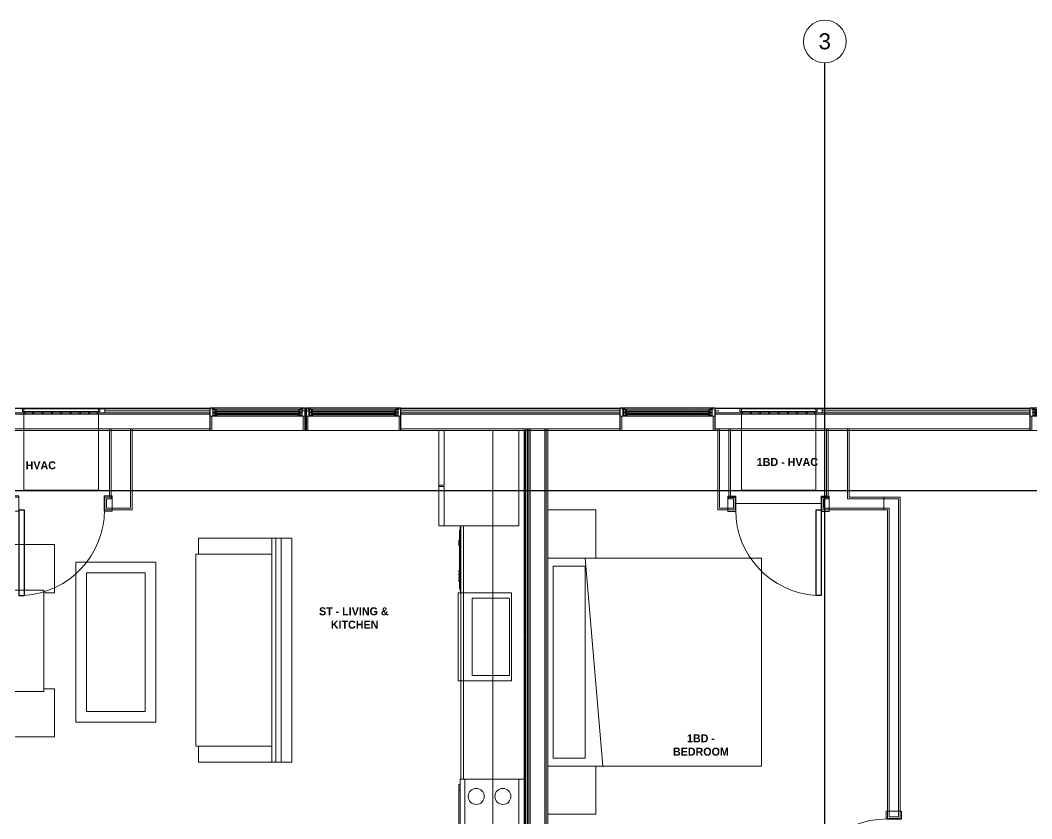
# Model space of a CAD drawing. Header units: inches. Extents: x -4093 to -1777, y 9773 to 12264.
# Drawn here: x -3128.8 to -2749.8, y 11964.2 to 12263.5 of the extents above; entities that cross this region are included whole.
import ezdxf

# ---------------------------------------------------------------- set-up
doc = ezdxf.new("R2010")
doc.units = ezdxf.units.IN
doc.header["$MEASUREMENT"] = 0
doc.linetypes.add('Dash', pattern=[0.25, 0.125, -0.125])
doc.linetypes.add('Grid Line 1_2_', pattern=[0.875, 0.5, -0.125, 0.125, -0.125])
for name, color, linetype, lineweight in [('0-1', 7, 'Continuous', 5), ('0-2', 7, 'Continuous', 9), ('0-4', 165, 'Continuous', 5), ('A-AREA-IDEN', 2, 'Continuous', 9), ('A-DETL-GENF', 92, 'Continuous', 18), ('A-DETL-GENF-HDLN', 1, 'Dash', 9), ('A-DOOR-1', 7, 'Continuous', 9), ('A-DOOR-2', 10, 'Continuous', 30), ('A-FLOR-1', 7, 'Continuous', 9), ('A-GENM', 5, 'Continuous', 9), ('A-GLAZ', 151, 'Continuous', 18), ('A-GLAZ-1', 151, 'Continuous', 9), ('A-GLAZ-2', 151, 'Continuous', 30), ('A-WALL', 113, 'Continuous', 18), ('A-WALL-1', 7, 'Continuous', 9), ('A-WALL-2', 250, 'Continuous', 18), ('A-WALL-3', 113, 'Continuous', 9), ('I-FURN', 30, 'Continuous', 9), ('I-FURN-1', 7, 'Continuous', 9), ('I-WALL-1', 7, 'Continuous', 9), ('P-SANR-FIXT-1', 7, 'Continuous', 9), ('Q-CASE-1', 7, 'Continuous', 9), ('Q-CASE-HDLN-1', 7, 'Dash', 9), ('Q-SPCQ-1', 7, 'Continuous', 9), ('S-GRID-1', 1, 'Grid Line 1_2_', 30), ('S-GRID-IDEN', 1, 'Continuous', 9), ('S-GRID-IDEN-1', 147, 'Continuous', 9)]:
    doc.layers.add(name, color=color, linetype=linetype, lineweight=lineweight)
doc.styles.add('Arial_1', font='arial.ttf', dxfattribs={"height": 6})
doc.styles.add('Century Gothic_B', font='GOTHICB.TTF', dxfattribs={"height": 3})

# ---------------------------------------------------------------- blocks, each defined once
blk = doc.blocks.new('SWING - SINGLE - FLUSH - SWING - FLUSH - 2-10 x 6-8 - PRIVACY-4346070-BACKGROUND - 2ND FLOOR')
at = {"layer": 'A-DOOR-1'}
for p, q in [((-20, 2.37), (-20, 2.87)), ((-20, 2.87), (-17, 2.87)), ((-20, 2.37), (-17, 2.37)), ((-20, -2.88), (-20, 2.37)), ((-17, 2.37), (-20, 2.37)), ((-17, 2.87), (-17, 2.37)), ((-17, 2.37), (-17, -2.88)), ((17, 2.37), (17, 2.87)), ((17, 2.87), (20, 2.87)), ((17, 2.37), (20, 2.37)), ((17, -2.88), (17, 2.37)), ((20, 2.37), (17, 2.37)), ((20, 2.87), (20, 2.37)), ((20, 2.37), (20, -2.88)), ((-17, -2.88), (-20, -2.88)), ((20, -2.88), (17, -2.88))]:
    blk.add_line(p, q, dxfattribs=at)
blk.add_arc((17, -2.38), 34.07, 180, 266.6343, dxfattribs=at)
at = {"layer": 'A-DOOR-2'}
for p, q in [((15, -2.38), (15, -36.38)), ((17, -2.38), (15, -2.38)), ((17, -2.38), (17, -36.38)), ((17, -36.38), (15, -36.38))]:
    blk.add_line(p, q, dxfattribs=at)
blk = doc.blocks.new('Bed-Standard - King 78_ x 80_-V2-BACKGROUND - 2ND FLOOR')
at = {"layer": 'I-FURN-1'}
for p, q in [((-28.31, 38.2), (-28.31, -41.8)), ((49.69, -41.8), (49.69, 38.2)), ((-25.31, 36.2), (-25.31, 24.2)), ((-25.31, 36.2), (46.69, 36.2)), ((46.69, 36.2), (46.69, 24.2)), ((49.69, 24.2), (-28.31, 17.63)), ((-25.31, 24.2), (46.69, 24.2)), ((-28.31, -41.8), (49.69, -41.8))]:
    blk.add_line(p, q, dxfattribs=at)
blk = doc.blocks.new('Table-Night Stand - 18_ x 18_ x 24_-V13-BACKGROUND - 2ND FLOOR')
at = {"layer": 'I-FURN-1'}
for p, q in [((18.15, 0), (18.15, 18)), ((0.15, 0), (18.15, 0))]:
    blk.add_line(p, q, dxfattribs=at)
blk = doc.blocks.new('Table-Night Stand - 18_ x 18_ x 24_-V14-BACKGROUND - 2ND FLOOR')
at = {"layer": 'I-FURN-1'}
for p, q in [((0.15, 18), (0.15, 0)), ((0.15, 0), (18.15, 0))]:
    blk.add_line(p, q, dxfattribs=at)
blk = doc.blocks.new('SWING - SINGLE - FLUSH - SWING - 32_ x 80_ - WITH ACOUSTICAL SEAL-4346081-BACKGROUND - 2ND FLOOR')
at = {"layer": 'A-DOOR-1'}
for p, q in [((-19, 2.37), (-19, 2.87)), ((-19, 2.87), (-16, 2.87)), ((-19, 2.37), (-16, 2.37)), ((-19, -2.88), (-19, 2.37)), ((-16, 2.37), (-19, 2.37)), ((-16, 2.87), (-16, 2.37)), ((-16, 2.37), (-16, -2.88)), ((16, 2.37), (16, 2.87)), ((16, 2.87), (19, 2.87)), ((16, 2.37), (19, 2.37)), ((16, -2.88), (16, 2.37)), ((19, 2.37), (16, 2.37)), ((19, 2.87), (19, 2.37)), ((19, 2.37), (19, -2.88)), ((-16, -2.88), (-19, -2.88)), ((19, -2.88), (16, -2.88))]:
    blk.add_line(p, q, dxfattribs=at)
blk.add_arc((16, -2.38), 32.07, 180, 266.4241, dxfattribs=at)
at = {"layer": 'A-DOOR-2'}
for p, q in [((14, -2.38), (14, -34.38)), ((16, -2.38), (14, -2.38)), ((16, -2.38), (16, -34.38)), ((16, -34.38), (14, -34.38))]:
    blk.add_line(p, q, dxfattribs=at)
blk = doc.blocks.new('Entertainment_Center_14771 - Entertainment_Center_14771-3403083-BACKGROUND - 2ND FLOOR')
at = {"layer": 'I-FURN-1'}
for p, q in [((-18, 10), (-36, 10)), ((-36, 10), (-36, -6)), ((-34.85, 10.03), (-35.34, 10.03)), ((-35.34, 10.03), (-35.34, 10)), ((-34.85, 10), (-34.85, 10.03)), ((-18.66, 10.03), (-19.66, 10.03)), ((-19.66, 10.03), (-19.66, 10)), ((-18.66, 10), (-18.66, 10.03)), ((-18, 6), (-18, 10)), ((36, 10), (18, 10)), ((18, 10), (18, 6)), ((18.66, 10.03), (18.66, 10)), ((19.66, 10.03), (18.66, 10.03)), ((19.66, 10), (19.66, 10.03)), ((35.34, 10.03), (34.85, 10.03)), ((34.85, 10.03), (34.85, 10)), ((35.34, 10), (35.34, 10.03)), ((36, -6), (36, 10)), ((19, 6), (-19, 6)), ((-19, 6), (-19, -6)), ((19, -6), (19, 6)), ((-36, -6), (-19, -6)), ((-36, -6.13), (-36, -6)), ((-36, -6), (-19, -6)), ((-19, -6.13), (-36, -6.13)), ((-19, -6), (19, -6)), ((-19, -6.13), (-19, -6)), ((-19, -6), (19, -6)), ((19, -6.13), (-19, -6.13)), ((19, -6), (36, -6)), ((19, -6), (19, -6.13)), ((19, -6), (36, -6)), ((36, -6.13), (19, -6.13)), ((36, -6.13), (36, -6))]:
    blk.add_line(p, q, dxfattribs=at)
blk = doc.blocks.new('Couch-Both_Arms-Generic - 1-1372852-BACKGROUND - 2ND FLOOR')
at = {"layer": 'I-FURN'}
for p, q in [((-42, 17.5), (-36, 17.5)), ((-42, -10), (-42, 17.5)), ((-36, 18.5), (36, 18.5)), ((-36, 17.5), (-36, 18.5)), ((-36, 17.5), (-36, -10)), ((36, 18.5), (36, 17.5)), ((36, 17.5), (42, 17.5)), ((36, -10), (36, 17.5)), ((42, 17.5), (42, -10)), ((-42, -10), (42, -10)), ((-42, -13.5), (-42, -10)), ((42, -10), (42, -13.5)), ((-42, -11.5), (42, -11.5)), ((-42, -13.5), (42, -13.5)), ((42, -13.5), (-42, -13.5))]:
    blk.add_line(p, q, dxfattribs=at)
at = {"layer": 'I-FURN-1'}
for p, q in [((-42, -17.5), (-42, -13.5)), ((42, -13.5), (42, -17.5)), ((42, -17.5), (-42, -17.5))]:
    blk.add_line(p, q, dxfattribs=at)
blk = doc.blocks.new('Table-Coffee - one-1372853-BACKGROUND - 2ND FLOOR')
at = {"layer": 'I-FURN-1'}
for p, q in [((-29.28, 11.25), (30.72, 11.25)), ((-29.28, -18.75), (-29.28, 11.25)), ((30.72, 11.25), (30.72, -18.75)), ((26.72, 7.25), (-25.28, 7.25)), ((-25.28, 7.25), (-25.28, -14.75)), ((26.72, -14.75), (26.72, 7.25)), ((-25.28, -14.75), (26.72, -14.75)), ((30.72, -18.75), (-29.28, -18.75))]:
    blk.add_line(p, q, dxfattribs=at)
blk = doc.blocks.new('SWING - SINGLE - FLUSH - SWING - 32_ x 80_ - WITH ACOUSTICAL SEAL-4346071-BACKGROUND - 2ND FLOOR')
at = {"layer": 'A-DOOR-1'}
for p, q in [((-16, 2.87), (-19, 2.87)), ((-19, 2.87), (-19, -2.38)), ((-16, -2.38), (-16, 2.87)), ((19, 2.87), (16, 2.87)), ((16, 2.87), (16, -2.38)), ((19, -2.38), (19, 2.87)), ((-19, -2.38), (-16, -2.38)), ((-16, -2.38), (-19, -2.38)), ((-19, -2.38), (-19, -2.88)), ((-19, -2.88), (-16, -2.88)), ((-16, -2.88), (-16, -2.38)), ((16, -2.38), (19, -2.38)), ((19, -2.38), (16, -2.38)), ((16, -2.38), (16, -2.88)), ((16, -2.88), (19, -2.88)), ((19, -2.88), (19, -2.38))]:
    blk.add_line(p, q, dxfattribs=at)
blk.add_arc((16, 2.37), 32.07, 93.5759, 180, dxfattribs=at)
at = {"layer": 'A-DOOR-2'}
for p, q in [((14, 2.37), (14, 34.38)), ((16, 34.38), (14, 34.38)), ((16, 2.37), (16, 34.38)), ((16, 2.37), (14, 2.37))]:
    blk.add_line(p, q, dxfattribs=at)
blk = doc.blocks.new('OD_CW_Base Cabinet - OD_CW_Base Cabinet-3857763-BACKGROUND - 2ND FLOOR')
at = {"layer": 'Q-CASE-1'}
for p, q in [((36.49, 0), (131.34, 0)), ((161.34, 0), (191.34, 0))]:
    blk.add_line(p, q, dxfattribs=at)
blk = doc.blocks.new('OD_CW_Upper Cabinet - OD_CW_Upper Cabinet-4366994-BACKGROUND - 2ND FLOOR')
at = {"layer": 'Q-CASE-HDLN-1'}
for p, q in [((191.34, 24), (0.74, 24)), ((0.74, 24), (0.74, 12)), ((191.34, 12), (191.34, 24)), ((0.74, 12), (191.34, 12))]:
    blk.add_line(p, q, dxfattribs=at)
blk = doc.blocks.new('Refrigerator_-_Side-by-Side_6047 - 36_ X 30_-1372843-BACKGROUND - 2ND FLOOR')
at = {"layer": 'Q-SPCQ-1'}
for p, q in [((-17.88, 15.58), (17.87, 15.58)), ((-17.88, -14.42), (-17.88, 15.58)), ((-17.88, 15.58), (-3.13, 15.58)), ((-17.88, 15.58), (-17.88, 13.58)), ((-3.13, 13.58), (-3.13, 15.58)), ((-2.63, 15.58), (17.87, 15.58)), ((-2.63, 15.58), (-2.63, 13.58)), ((17.87, 15.58), (17.87, -14.42)), ((17.87, 13.58), (17.87, 15.58)), ((-3.13, 13.58), (-17.88, 13.58)), ((17.87, 13.58), (-2.63, 13.58)), ((17.87, -14.42), (-17.88, -14.42))]:
    blk.add_line(p, q, dxfattribs=at)
blk = doc.blocks.new('Stainless Steel Farmhous Kitchen Sink - Stainless Steel Farmhous Kitchen Sink-2443921-BACKGROUND - 2ND FLOOR')
at = {"layer": 'P-SANR-FIXT-1'}
for p, q in [((0, -2.25), (-33, -2.25)), ((-33, -2.25), (-33, -22.2)), ((-31, -16.96), (-31, -3)), ((-31, -3), (-2, -3)), ((-2, -3), (-2, -16.96)), ((0, -22.2), (0, -2.25)), ((-2, -16.96), (-31, -16.96)), ((-33, -22.2), (0, -22.2))]:
    blk.add_line(p, q, dxfattribs=at)
blk = doc.blocks.new('CTR - 1st Phase - Unit Layouts_rvt-1-BACKGROUND - 2ND FLOOR')
at = {"layer": 'A-FLOR-1'}
blk.add_line((-2828.67, 12082.33), (-2860.67, 12082.33), dxfattribs=at)
at = {"layer": 'A-WALL-1'}
for p, q in [((-2867.42, 12110.33), (-2867.42, 12079.96)), ((-2862.67, 12110.33), (-2867.42, 12110.33)), ((-2862.67, 12084.71), (-2862.67, 12110.33)), ((-3095.37, 12084.71), (-3097.06, 12084.71)), ((-3097.06, 12084.71), (-3097.06, 12079.96)), ((-2860.92, 12084.71), (-2862.67, 12084.71)), ((-2860.92, 12079.96), (-2860.92, 12084.71)), ((-2826.67, 12084.71), (-2828.42, 12084.71)), ((-2828.42, 12084.71), (-2828.42, 12079.96)), ((-2805.27, 12084.71), (-2818.17, 12084.71)), ((-2799.15, 12084.71), (-2805.27, 12084.71)), ((-2805.27, 12084.71), (-2805.27, 12079.96)), ((-2805.27, 12079.96), (-2805.27, 12084.71)), ((-2799.15, 12084.08), (-2799.15, 12084.71)), ((-2799.15, 12079.96), (-2799.15, 12084.08)), ((-3097.06, 12079.96), (-3095.37, 12079.96)), ((-2867.42, 12079.96), (-2866.8, 12079.96)), ((-2866.8, 12079.96), (-2862.67, 12079.96)), ((-2862.67, 12079.96), (-2860.92, 12079.96)), ((-2828.42, 12079.96), (-2805.27, 12079.96)), ((-2805.27, 12079.96), (-2803.9, 12079.96)), ((-2803.9, 12079.96), (-2803.9, 11964.36)), ((-2799.15, 11964.36), (-2799.15, 12079.96)), ((-2803.9, 11964.36), (-2799.15, 11964.36))]:
    blk.add_line(p, q, dxfattribs=at)
at = {"layer": 'A-WALL-2'}
for p, q in [((-3094.75, 12084.09), (-3094.75, 12110.34)), ((-3087.5, 12080.59), (-3087.5, 12110.34)), ((-2866.8, 12080.58), (-2866.8, 12110.33)), ((-2863.3, 12084.08), (-2863.3, 12110.33)), ((-2826.05, 12084.71), (-2826.05, 12110.33)), ((-2818.8, 12084.71), (-2818.8, 12110.33)), ((-3096.44, 12084.09), (-3096.44, 12082.34)), ((-3095.37, 12084.09), (-3096.44, 12084.09)), ((-3094.75, 12084.09), (-3095.37, 12084.09)), ((-2862.67, 12084.08), (-2863.3, 12084.08)), ((-2861.55, 12084.08), (-2862.67, 12084.08)), ((-2861.55, 12082.33), (-2861.55, 12084.08)), ((-2826.05, 12084.08), (-2827.8, 12084.08)), ((-2827.8, 12084.08), (-2827.8, 12082.33)), ((-2826.05, 12084.71), (-2826.05, 12084.08)), ((-2818.8, 12084.71), (-2818.8, 12084.08)), ((-2805.27, 12084.08), (-2818.8, 12084.08)), ((-2805.27, 12084.08), (-2799.77, 12084.08)), ((-2799.77, 12084.08), (-2799.77, 12080.58)), ((-3096.44, 12082.34), (-3096.44, 12080.59)), ((-3096.44, 12080.59), (-3095.37, 12080.59)), ((-3094.75, 12080.59), (-3095.37, 12080.59)), ((-3087.5, 12080.59), (-3094.75, 12080.59)), ((-2863.3, 12080.58), (-2866.8, 12080.58)), ((-2862.67, 12080.58), (-2863.3, 12080.58)), ((-2862.67, 12080.58), (-2861.55, 12080.58)), ((-2861.55, 12080.58), (-2861.55, 12082.33)), ((-2827.8, 12082.33), (-2827.8, 12080.58)), ((-2827.8, 12080.58), (-2805.27, 12080.58)), ((-2805.27, 12080.58), (-2803.27, 12080.58)), ((-2803.27, 12080.58), (-2803.27, 12079.96)), ((-2803.27, 12079.96), (-2803.27, 11964.99)), ((-2799.77, 12080.58), (-2799.77, 12079.96)), ((-2799.77, 11964.99), (-2799.77, 12079.96)), ((-2803.27, 11964.99), (-2801.52, 11964.99)), ((-2801.52, 11964.99), (-2799.77, 11964.99))]:
    blk.add_line(p, q, dxfattribs=at)
at = {"layer": 'I-WALL-1'}
for p, q in [((-3095.37, 12110.34), (-3095.37, 12084.71)), ((-3086.87, 12110.34), (-3095.37, 12110.34)), ((-3086.87, 12079.96), (-3086.87, 12110.34)), ((-2826.67, 12110.33), (-2826.67, 12084.71)), ((-2818.17, 12110.33), (-2826.67, 12110.33)), ((-2818.17, 12084.71), (-2818.17, 12110.33)), ((-3095.37, 12079.96), (-3087.5, 12079.96)), ((-3087.5, 12079.96), (-3086.87, 12079.96))]:
    blk.add_line(p, q, dxfattribs=at)
at = {"layer": 'Q-CASE-1'}
for p, q in [((-2963.77, 11979.11), (-2963.77, 12073.96)), ((-2962.77, 11979.11), (-2962.77, 12073.96)), ((-2962.77, 12073.96), (-2962.77, 11979.11))]:
    blk.add_line(p, q, dxfattribs=at)
at = {"layer": 'Q-SPCQ-1'}
for p, q in [((-2964.24, 12050.56), (-2964.24, 12072.37)), ((-2963.99, 12072.37), (-2964.24, 12072.37)), ((-2963.99, 12073.27), (-2963.99, 12050.54)), ((-2963.77, 12073.46), (-2963.79, 12073.46)), ((-2964.24, 12068.64), (-2964.49, 12068.64)), ((-2964.49, 12067.66), (-2964.49, 12068.64)), ((-2964.49, 12066.67), (-2964.49, 12067.66)), ((-2964.49, 12066.67), (-2964.24, 12066.67)), ((-2964.49, 12056.72), (-2964.49, 12057.31)), ((-2964.24, 12057.31), (-2964.49, 12057.31)), ((-2964.49, 12056.72), (-2964.24, 12056.72)), ((-2964.49, 12055.54), (-2964.49, 12056.13)), ((-2964.24, 12056.13), (-2964.49, 12056.13)), ((-2964.49, 12055.54), (-2964.24, 12055.54)), ((-2964.49, 12054.36), (-2964.49, 12054.95)), ((-2964.24, 12054.95), (-2964.49, 12054.95)), ((-2964.49, 12054.36), (-2964.24, 12054.36)), ((-2964.49, 12053.18), (-2964.49, 12053.77)), ((-2964.24, 12053.77), (-2964.49, 12053.77)), ((-2964.49, 12053.18), (-2964.24, 12053.18)), ((-2963.99, 12050.56), (-2964.24, 12050.56)), ((-2963.99, 12050.54), (-2963.99, 12049.66)), ((-2963.79, 12049.46), (-2963.77, 12049.46)), ((-2964.46, 11974.99), (-2964.46, 11977.11)), ((-2963.96, 11977.11), (-2964.46, 11977.11)), ((-2963.96, 11949.11), (-2963.96, 11979.11)), ((-2962.21, 11979.11), (-2963.96, 11979.11)), ((-2962.21, 11979.11), (-2962.21, 11949.11)), ((-2962.21, 11949.11), (-2962.21, 11979.11)), ((-2962.21, 11979.11), (-2941.96, 11979.11)), ((-2941.96, 11979.11), (-2939.96, 11979.11)), ((-2941.96, 11979.11), (-2941.96, 11949.11)), ((-2964.46, 11952.72), (-2964.46, 11974.99)), ((-2963.96, 11974.99), (-2964.46, 11974.99))]:
    blk.add_line(p, q, dxfattribs=at)
for centre, radius, start, end in [((-2963.79, 12073.27), 0.197, 90, 180), ((-2963.79, 12073.27), 0.197, 105, 165), ((-2962.92, 12050.54), 1.07, 180, 216.3436), ((-2963.79, 12049.66), 0.197, 180, 270), ((-2957.96, 11972.61), 3, 90, 270), ((-2957.96, 11972.61), 3, 270, 90), ((-2947.96, 11972.61), 3, 90, 270), ((-2947.96, 11972.61), 3, 270, 90)]:
    blk.add_arc(centre, radius, start, end, dxfattribs=at)
at = {"layer": '0-2'}
for name, p, rotation in [('Refrigerator_-_Side-by-Side_6047 - 36_ X 30_-1372843-BACKGROUND - 2ND FLOOR', (-2956.38, 12091.84), 90.00000000000064), ('OD_CW_Upper Cabinet - OD_CW_Upper Cabinet-4366994-BACKGROUND - 2ND FLOOR', (-2963.77, 12110.45), 270.0000000000159), ('SWING - SINGLE - FLUSH - SWING - 32_ x 80_ - WITH ACOUSTICAL SEAL-4346071-BACKGROUND - 2ND FLOOR', (-3113.31, 12082.34), 180), ('Table-Night Stand - 18_ x 18_ x 24_-V13-BACKGROUND - 2ND FLOOR', (-2913.09, 12061.81), 89.99999999997145), ('OD_CW_Base Cabinet - OD_CW_Base Cabinet-3857763-BACKGROUND - 2ND FLOOR', (-2963.77, 12110.45), 269.9999999999955), ('Couch-Both_Arms-Generic - 1-1372852-BACKGROUND - 2ND FLOOR', (-3044.5, 12027.46), 90.00000000002032), ('Entertainment_Center_14771 - Entertainment_Center_14771-3403083-BACKGROUND - 2ND FLOOR', (-3126, 12030.97), 270.0000000000263), ('Table-Coffee - one-1372853-BACKGROUND - 2ND FLOOR', (-3089.25, 12031.18), 270.0000000000165), ('Bed-Standard - King 78_ x 80_-V2-BACKGROUND - 2ND FLOOR', (-2892.88, 12012.27), 89.99999999997145), ('Stainless Steel Farmhous Kitchen Sink - Stainless Steel Farmhous Kitchen Sink-2443921-BACKGROUND - 2ND FLOOR', (-2942.55, 12015.96), 270.0000000000002), ('Table-Night Stand - 18_ x 18_ x 24_-V14-BACKGROUND - 2ND FLOOR', (-2913.09, 11965.81), 89.99999999997145), ('SWING - SINGLE - FLUSH - SWING - FLUSH - 2-10 x 6-8 - PRIVACY-4346070-BACKGROUND - 2ND FLOOR', (-2801.52, 11947.11), 269.999999999952)]:
    blk.add_blockref(name, p, dxfattribs=dict(at, rotation=rotation))
blk.add_blockref('SWING - SINGLE - FLUSH - SWING - 32_ x 80_ - WITH ACOUSTICAL SEAL-4346081-BACKGROUND - 2ND FLOOR', (-2844.67, 12082.33), dxfattribs=at)
blk = doc.blocks.new('CTR - 1st Phase - Common Walls_rvt-1-BACKGROUND - 2ND FLOOR')
at = {"layer": 'A-WALL-2'}
for p, q in [((-2939.34, 11725.36), (-2939.34, 12110.34)), ((-2938.71, 11725.36), (-2938.71, 12110.34)), ((-2938.21, 11725.36), (-2938.21, 12110.34)), ((-2937.71, 11725.36), (-2937.71, 12110.34)), ((-2932.21, 11725.36), (-2932.21, 12110.34)), ((-2931.71, 11725.36), (-2931.71, 12110.34))]:
    blk.add_line(p, q, dxfattribs=at)
at = {"layer": 'I-WALL-1'}
for p, q in [((-2939.96, 12110.34), (-2939.96, 11764.11)), ((-2931.09, 12110.34), (-2939.96, 12110.34)), ((-2931.09, 11854.36), (-2931.09, 12110.34))]:
    blk.add_line(p, q, dxfattribs=at)
blk = doc.blocks.new('Grid - Grid Head - Circle-1738874-BACKGROUND - 2ND FLOOR')
at = {"layer": 'S-GRID-IDEN-1'}
for start, end in [(360, 180), (180, 360)]:
    blk.add_arc((0, 0), 0.25, start, end, dxfattribs=at)
blk = doc.blocks.new('CTR - 1st Phase - Structure_rvt-1-BACKGROUND - 2ND FLOOR')
at = {"layer": 'S-GRID-1'}
for p, q in [((-2827.32, 9772.61), (-2827.32, 12247.5)), ((-1777.25, 12087.19), (-4076.95, 12087.19))]:
    blk.add_line(p, q, dxfattribs=at)
at = {"layer": '0-4', "xscale": 31.99999999999999, "yscale": 31.99999999999999, "zscale": 31.99999999999999}
blk.add_blockref('Grid - Grid Head - Circle-1738874-BACKGROUND - 2ND FLOOR', (-2827.32, 12255.5), dxfattribs=at)
at = {"layer": 'S-GRID-IDEN', "insert": (-2829.7, 12258.6), "char_height": 6, "width": 5.656, "attachment_point": 1, "style": 'Arial_1'}
blk.add_mtext('3', dxfattribs=at)
blk = doc.blocks.new('Window-Double_Hung-Marvin-Essential - 2-WIDE _TEMP ALL LOW_ ESDH3066-3454268-BACKGROUND - 2ND FLOOR')
at = {"layer": 'A-DETL-GENF'}
for p, q in [((-17.75, 4.28), (-17.16, 4.28)), ((-17.75, 4.28), (-17.75, 1.19)), ((-17.08, 3.87), (-17.16, 4.28)), ((-17.08, 3.87), (-16.19, 3.87)), ((-16.85, 4.25), (-16.85, 3.87)), ((-16.3, 4.25), (-16.85, 4.25)), ((-16.38, 3.87), (-16.38, 3.77)), ((-16.3, 4.01), (-16.3, 4.25)), ((-16.18, 4.01), (-16.3, 4.01)), ((-16.19, 3.97), (-16.1, 3.97)), ((-16.19, 3.87), (-16.19, 3.97)), ((-16.18, 4.22), (-16.1, 4.22)), ((-16.18, 4.22), (-16.18, 4.01)), ((-16.1, 3.97), (-16.1, 4.22)), ((16.18, 4.22), (16.1, 4.22)), ((16.1, 3.97), (16.1, 4.22)), ((16.19, 3.97), (16.1, 3.97)), ((16.18, 4.22), (16.18, 4.01)), ((16.18, 4.01), (16.3, 4.01)), ((16.19, 3.87), (16.19, 3.97)), ((17.08, 3.87), (16.19, 3.87)), ((16.3, 4.01), (16.3, 4.25)), ((16.3, 4.25), (16.85, 4.25)), ((16.38, 3.87), (16.38, 3.77)), ((16.85, 4.25), (16.85, 3.87)), ((17.08, 3.87), (17.16, 4.28)), ((17.75, 4.28), (17.16, 4.28)), ((17.75, 4.28), (17.75, 1.19)), ((-19.25, 3.23), (-19.25, 3.19)), ((-17.75, 3.23), (-19.25, 3.23)), ((-19.25, 3.19), (-17.9, 3.19)), ((-17.9, 3.19), (-17.9, 3.08)), ((-17.9, 3.08), (-17.75, 3.08)), ((-16.72, 1.19), (-17.75, 1.19)), ((-16.38, 3.77), (-16.72, 3.77)), ((-16.72, 3.77), (-16.72, 1.19)), ((-15.34, 3.69), (-16.56, 3.69)), ((-16.56, 2.75), (-16.56, 3.69)), ((-16.56, 2.75), (-15.34, 2.75)), ((-15.34, 2.47), (-16.56, 2.47)), ((-16.56, 1.53), (-16.56, 2.47)), ((-16.56, 1.53), (-15.34, 1.53)), ((-15.94, 2.87), (-15.94, 3.59)), ((-15.94, 3.59), (-15.28, 3.59)), ((-15.28, 2.87), (-15.94, 2.87)), ((-15.94, 1.65), (-15.94, 2.37)), ((-15.94, 2.37), (-15.28, 2.37)), ((-15.28, 1.65), (-15.94, 1.65)), ((15.84, 3.57), (-15.84, 3.57)), ((-15.84, 2.88), (-15.84, 3.57)), ((15.84, 3.45), (-15.84, 3.45)), ((15.84, 3.01), (-15.84, 3.01)), ((15.84, 2.88), (-15.84, 2.88)), ((15.84, 2.35), (-15.84, 2.35)), ((-15.84, 1.66), (-15.84, 2.35)), ((15.84, 2.23), (-15.84, 2.23)), ((15.84, 1.79), (-15.84, 1.79)), ((15.84, 1.66), (-15.84, 1.66)), ((-15.54, 3.01), (-15.54, 3.45)), ((-15.54, 1.79), (-15.54, 2.23)), ((-15.34, 3.69), (-15.28, 3.63)), ((-15.34, 2.75), (-15.28, 2.81)), ((-15.34, 2.47), (-15.28, 2.41)), ((-15.34, 1.53), (-15.28, 1.59)), ((-15.28, 3.59), (-15.28, 3.63)), ((-15.28, 2.81), (-15.28, 2.87)), ((-15.28, 2.37), (-15.28, 2.41)), ((-15.28, 1.59), (-15.28, 1.65)), ((15.34, 3.69), (15.28, 3.63)), ((15.28, 3.59), (15.28, 3.63)), ((15.94, 3.59), (15.28, 3.59)), ((15.28, 2.81), (15.28, 2.87)), ((15.28, 2.87), (15.94, 2.87)), ((15.34, 2.75), (15.28, 2.81)), ((15.34, 2.47), (15.28, 2.41)), ((15.28, 2.37), (15.28, 2.41)), ((15.94, 2.37), (15.28, 2.37)), ((15.28, 1.59), (15.28, 1.65)), ((15.28, 1.65), (15.94, 1.65)), ((15.34, 1.53), (15.28, 1.59)), ((15.34, 3.69), (16.56, 3.69)), ((16.56, 2.75), (15.34, 2.75)), ((15.34, 2.47), (16.56, 2.47)), ((16.56, 1.53), (15.34, 1.53)), ((15.54, 3.01), (15.54, 3.45)), ((15.54, 1.79), (15.54, 2.23)), ((15.84, 2.88), (15.84, 3.57)), ((15.84, 1.66), (15.84, 2.35)), ((15.94, 2.87), (15.94, 3.59)), ((15.94, 1.65), (15.94, 2.37)), ((16.38, 3.77), (16.72, 3.77)), ((16.56, 2.75), (16.56, 3.69)), ((16.56, 1.53), (16.56, 2.47)), ((16.72, 3.77), (16.72, 1.19)), ((16.72, 1.19), (17.75, 1.19)), ((17.75, 3.23), (19.25, 3.23)), ((17.9, 3.08), (17.75, 3.08)), ((17.9, 3.19), (17.9, 3.08)), ((19.25, 3.19), (17.9, 3.19)), ((19.25, 3.23), (19.25, 3.19))]:
    blk.add_line(p, q, dxfattribs=at)
at = {"layer": 'A-DETL-GENF-HDLN'}
blk.add_line((16.1, 4.22), (-16.5, 4.22), dxfattribs=at)
at = {"layer": 'A-GLAZ'}
for p, q in [((-17.13, 1.16), (-17.13, -4.19)), ((17.12, -4.19), (17.12, 1.16)), ((-17.13, -4.19), (-17.75, -4.19)), ((17.12, -4.19), (17.75, -4.19))]:
    blk.add_line(p, q, dxfattribs=at)
at = {"layer": 'A-GLAZ-1'}
for p, q in [((17.75, 4.28), (-17.75, 4.28)), ((20.21, 4.25), (17.75, 4.25)), ((17.75, 4.19), (20.21, 4.19)), ((20.21, 4.19), (20.21, 4.25)), ((-17.75, 1.19), (17.75, 1.19)), ((-17.75, -4.19), (17.75, -4.19))]:
    blk.add_line(p, q, dxfattribs=at)
at = {"layer": 'A-GLAZ-2'}
for p, q in [((-17.75, 4.28), (-17.75, 1.19)), ((17.75, 1.19), (17.75, 4.28)), ((-17.75, 1.16), (-17.75, -4.19)), ((17.75, -4.19), (17.75, 1.16))]:
    blk.add_line(p, q, dxfattribs=at)
blk = doc.blocks.new('V-Series_EWC4_SPVU_RFA_2015 - 2ND AND 3RD FLOOR-2226480-BACKGROUND - 2ND FLOOR')
at = {"layer": 'A-GENM'}
for p, q in [((-3859.97, 11740.34), (-3859.97, 11739.78)), ((-3858.97, 11740.34), (-3859.97, 11740.34)), ((-3859.97, 11739.78), (-3859.97, 11711.9)), ((-3858.97, 11739.78), (-3859.97, 11739.78)), ((-3859.97, 11739.78), (-3858.97, 11739.78)), ((-3858.97, 11739.78), (-3858.97, 11740.34)), ((-3858.97, 11711.9), (-3858.97, 11739.78)), ((-3829.54, 11739.78), (-3858.97, 11739.78)), ((-3858.97, 11739.78), (-3858.97, 11739.34)), ((-3858.97, 11739.34), (-3857.97, 11739.34)), ((-3857.97, 11739.34), (-3857.97, 11736.54)), ((-3829.54, 11711.9), (-3829.54, 11739.78)), ((-3857.97, 11736.54), (-3858.97, 11736.54)), ((-3858.97, 11736.54), (-3858.97, 11736.04)), ((-3858.97, 11736.04), (-3857.97, 11736.04)), ((-3857.97, 11736.04), (-3857.97, 11733.06)), ((-3857.97, 11733.06), (-3858.97, 11733.06)), ((-3858.97, 11733.06), (-3858.97, 11732.56)), ((-3858.97, 11732.56), (-3857.97, 11732.56)), ((-3857.97, 11732.56), (-3857.97, 11729.57)), ((-3857.97, 11729.57), (-3858.97, 11729.57)), ((-3858.97, 11729.57), (-3858.97, 11729.07)), ((-3858.97, 11729.07), (-3857.97, 11729.07)), ((-3857.97, 11729.07), (-3857.97, 11726.09)), ((-3857.97, 11726.09), (-3858.97, 11726.09)), ((-3858.97, 11726.09), (-3858.97, 11725.59)), ((-3858.97, 11725.59), (-3857.97, 11725.59)), ((-3857.97, 11725.59), (-3857.97, 11722.61)), ((-3857.97, 11722.61), (-3858.97, 11722.61)), ((-3858.97, 11722.61), (-3858.97, 11722.11)), ((-3858.97, 11722.11), (-3857.97, 11722.11)), ((-3857.97, 11719.12), (-3858.97, 11719.12)), ((-3858.97, 11719.12), (-3858.97, 11718.62)), ((-3857.97, 11722.11), (-3857.97, 11719.12)), ((-3858.97, 11718.62), (-3857.97, 11718.62)), ((-3857.97, 11715.64), (-3858.97, 11715.64)), ((-3858.97, 11715.64), (-3858.97, 11715.14)), ((-3858.97, 11715.14), (-3857.97, 11715.14)), ((-3857.97, 11718.62), (-3857.97, 11715.64)), ((-3857.97, 11715.14), (-3857.97, 11712.34)), ((-3859.97, 11711.9), (-3858.97, 11711.9)), ((-3859.97, 11711.9), (-3859.97, 11711.34)), ((-3858.97, 11711.9), (-3859.97, 11711.9)), ((-3859.97, 11711.34), (-3858.97, 11711.34)), ((-3857.97, 11712.34), (-3858.97, 11712.34)), ((-3858.97, 11712.34), (-3858.97, 11711.9)), ((-3858.97, 11711.34), (-3858.97, 11711.9)), ((-3858.97, 11711.9), (-3829.54, 11711.9))]:
    blk.add_line(p, q, dxfattribs=at)
blk = doc.blocks.new('Perforated Panel at Magic-Pak - hvac panel - 2nd floor 2-2702972-BACKGROUND - 2ND FLOOR')
at = {"layer": 'A-GLAZ-1'}
for p, q in [((-19.01, -4.13), (19.01, -4.13)), ((19.01, -4.19), (-19.01, -4.19))]:
    blk.add_line(p, q, dxfattribs=at)
blk = doc.blocks.new('Window-Double_Hung-Marvin-Essential - 2-WIDE _TEMP ALL LOW_ ESDH3066-3454271-BACKGROUND - 2ND FLOOR')
at = {"layer": 'A-DETL-GENF'}
for p, q in [((-19.25, -3.23), (-19.25, -3.19)), ((-19.25, -3.19), (-17.9, -3.19)), ((-17.75, -3.23), (-19.25, -3.23)), ((-17.9, -3.19), (-17.9, -3.08)), ((-17.9, -3.08), (-17.75, -3.08)), ((-16.72, -1.19), (-17.75, -1.19)), ((-17.75, -4.28), (-17.75, -1.19)), ((-16.72, -3.77), (-16.72, -1.19)), ((-16.38, -3.77), (-16.72, -3.77)), ((-16.56, -1.53), (-15.34, -1.53)), ((-16.56, -1.53), (-16.56, -2.47)), ((-15.34, -2.47), (-16.56, -2.47)), ((-16.56, -2.75), (-15.34, -2.75)), ((-16.56, -2.75), (-16.56, -3.69)), ((-15.34, -3.69), (-16.56, -3.69)), ((-16.38, -3.87), (-16.38, -3.77)), ((-15.28, -1.65), (-15.94, -1.65)), ((-15.94, -1.65), (-15.94, -2.37)), ((-15.94, -2.37), (-15.28, -2.37)), ((-15.28, -2.87), (-15.94, -2.87)), ((-15.94, -2.87), (-15.94, -3.59)), ((-15.94, -3.59), (-15.28, -3.59)), ((15.84, -1.66), (-15.84, -1.66)), ((-15.84, -1.66), (-15.84, -2.35)), ((15.84, -1.79), (-15.84, -1.79)), ((15.84, -2.23), (-15.84, -2.23)), ((15.84, -2.35), (-15.84, -2.35)), ((15.84, -2.88), (-15.84, -2.88)), ((-15.84, -2.88), (-15.84, -3.57)), ((15.84, -3.01), (-15.84, -3.01)), ((15.84, -3.45), (-15.84, -3.45)), ((15.84, -3.57), (-15.84, -3.57)), ((-15.54, -1.79), (-15.54, -2.23)), ((-15.54, -3.01), (-15.54, -3.45)), ((-15.34, -1.53), (-15.28, -1.59)), ((-15.34, -2.47), (-15.28, -2.41)), ((-15.34, -2.75), (-15.28, -2.81)), ((-15.34, -3.69), (-15.28, -3.63)), ((-15.28, -1.59), (-15.28, -1.65)), ((-15.28, -2.37), (-15.28, -2.41)), ((-15.28, -2.81), (-15.28, -2.87)), ((-15.28, -3.59), (-15.28, -3.63)), ((15.34, -1.53), (15.28, -1.59)), ((15.28, -1.59), (15.28, -1.65)), ((15.28, -1.65), (15.94, -1.65)), ((15.28, -2.37), (15.28, -2.41)), ((15.94, -2.37), (15.28, -2.37)), ((15.34, -2.47), (15.28, -2.41)), ((15.34, -2.75), (15.28, -2.81)), ((15.28, -2.81), (15.28, -2.87)), ((15.28, -2.87), (15.94, -2.87)), ((15.28, -3.59), (15.28, -3.63)), ((15.94, -3.59), (15.28, -3.59)), ((15.34, -3.69), (15.28, -3.63)), ((16.56, -1.53), (15.34, -1.53)), ((15.34, -2.47), (16.56, -2.47)), ((16.56, -2.75), (15.34, -2.75)), ((15.34, -3.69), (16.56, -3.69)), ((15.54, -1.79), (15.54, -2.23)), ((15.54, -3.01), (15.54, -3.45)), ((15.84, -1.66), (15.84, -2.35)), ((15.84, -2.88), (15.84, -3.57)), ((15.94, -1.65), (15.94, -2.37)), ((15.94, -2.87), (15.94, -3.59)), ((16.38, -3.87), (16.38, -3.77)), ((16.38, -3.77), (16.72, -3.77)), ((16.56, -1.53), (16.56, -2.47)), ((16.56, -2.75), (16.56, -3.69)), ((16.72, -3.77), (16.72, -1.19)), ((16.72, -1.19), (17.75, -1.19)), ((17.75, -4.28), (17.75, -1.19)), ((17.9, -3.08), (17.75, -3.08)), ((17.75, -3.23), (19.25, -3.23)), ((17.9, -3.19), (17.9, -3.08)), ((19.25, -3.19), (17.9, -3.19)), ((19.25, -3.23), (19.25, -3.19)), ((-17.75, -4.28), (-17.16, -4.28)), ((-17.08, -3.87), (-17.16, -4.28)), ((-17.08, -3.87), (-16.19, -3.87)), ((-16.85, -4.25), (-16.85, -3.87)), ((-16.3, -4.25), (-16.85, -4.25)), ((-16.18, -4.01), (-16.3, -4.01)), ((-16.3, -4.01), (-16.3, -4.25)), ((-16.19, -3.87), (-16.19, -3.97)), ((-16.19, -3.97), (-16.1, -3.97)), ((-16.18, -4.22), (-16.18, -4.01)), ((-16.18, -4.22), (-16.1, -4.22)), ((-16.1, -3.97), (-16.1, -4.22)), ((16.19, -3.97), (16.1, -3.97)), ((16.1, -3.97), (16.1, -4.22)), ((16.18, -4.22), (16.1, -4.22)), ((16.18, -4.22), (16.18, -4.01)), ((16.18, -4.01), (16.3, -4.01)), ((17.08, -3.87), (16.19, -3.87)), ((16.19, -3.87), (16.19, -3.97)), ((16.3, -4.01), (16.3, -4.25)), ((16.3, -4.25), (16.85, -4.25)), ((16.85, -4.25), (16.85, -3.87)), ((17.08, -3.87), (17.16, -4.28)), ((17.75, -4.28), (17.16, -4.28))]:
    blk.add_line(p, q, dxfattribs=at)
at = {"layer": 'A-DETL-GENF-HDLN'}
blk.add_line((16.1, -4.22), (-16.5, -4.22), dxfattribs=at)
at = {"layer": 'A-GLAZ'}
for p, q in [((-17.13, 4.19), (-17.75, 4.19)), ((-17.13, -1.16), (-17.13, 4.19)), ((17.12, 4.19), (17.75, 4.19)), ((17.12, 4.19), (17.12, -1.16))]:
    blk.add_line(p, q, dxfattribs=at)
at = {"layer": 'A-GLAZ-1'}
for p, q in [((-17.75, 4.19), (17.75, 4.19)), ((-17.75, -1.19), (17.75, -1.19)), ((17.75, -4.28), (-17.75, -4.28)), ((17.75, -4.19), (20.21, -4.19)), ((20.21, -4.25), (17.75, -4.25)), ((20.21, -4.19), (20.21, -4.25))]:
    blk.add_line(p, q, dxfattribs=at)
at = {"layer": 'A-GLAZ-2'}
for p, q in [((-17.75, -1.16), (-17.75, 4.19)), ((17.75, 4.19), (17.75, -1.16)), ((-17.75, -4.28), (-17.75, -1.19)), ((17.75, -1.19), (17.75, -4.28))]:
    blk.add_line(p, q, dxfattribs=at)
blk = doc.blocks.new('Window-Double_Hung-Marvin-Essential - 1-WIDE _TEMP LOWER_ ESDH3066-3454269-BACKGROUND - 2ND FLOOR')
at = {"layer": 'A-DETL-GENF'}
for p, q in [((-19.25, -3.23), (-19.25, -3.19)), ((-19.25, -3.19), (-17.9, -3.19)), ((-17.75, -3.23), (-19.25, -3.23)), ((-17.9, -3.19), (-17.9, -3.08)), ((-17.9, -3.08), (-17.75, -3.08)), ((-16.72, -1.19), (-17.75, -1.19)), ((-17.75, -4.28), (-17.75, -1.19)), ((-16.72, -3.77), (-16.72, -1.19)), ((-16.38, -3.77), (-16.72, -3.77)), ((-16.56, -1.53), (-15.34, -1.53)), ((-16.56, -1.53), (-16.56, -2.47)), ((-15.34, -2.47), (-16.56, -2.47)), ((-16.56, -2.75), (-15.34, -2.75)), ((-16.56, -2.75), (-16.56, -3.69)), ((-15.34, -3.69), (-16.56, -3.69)), ((-16.38, -3.87), (-16.38, -3.77)), ((-15.28, -1.65), (-15.94, -1.65)), ((-15.94, -1.65), (-15.94, -2.37)), ((-15.94, -2.37), (-15.28, -2.37)), ((-15.28, -2.87), (-15.94, -2.87)), ((-15.94, -2.87), (-15.94, -3.59)), ((-15.94, -3.59), (-15.28, -3.59)), ((15.84, -1.66), (-15.84, -1.66)), ((-15.84, -1.66), (-15.84, -2.35)), ((15.84, -1.79), (-15.84, -1.79)), ((15.84, -2.23), (-15.84, -2.23)), ((15.84, -2.35), (-15.84, -2.35)), ((15.84, -2.88), (-15.84, -2.88)), ((-15.84, -2.88), (-15.84, -3.57)), ((15.84, -3.01), (-15.84, -3.01)), ((15.84, -3.45), (-15.84, -3.45)), ((15.84, -3.57), (-15.84, -3.57)), ((-15.54, -1.79), (-15.54, -2.23)), ((-15.54, -3.01), (-15.54, -3.45)), ((-15.34, -1.53), (-15.28, -1.59)), ((-15.34, -2.47), (-15.28, -2.41)), ((-15.34, -2.75), (-15.28, -2.81)), ((-15.34, -3.69), (-15.28, -3.63)), ((-15.28, -1.59), (-15.28, -1.65)), ((-15.28, -2.37), (-15.28, -2.41)), ((-15.28, -2.81), (-15.28, -2.87)), ((-15.28, -3.59), (-15.28, -3.63)), ((15.34, -1.53), (15.28, -1.59)), ((15.28, -1.59), (15.28, -1.65)), ((15.28, -1.65), (15.94, -1.65)), ((15.28, -2.37), (15.28, -2.41)), ((15.94, -2.37), (15.28, -2.37)), ((15.34, -2.47), (15.28, -2.41)), ((15.34, -2.75), (15.28, -2.81)), ((15.28, -2.81), (15.28, -2.87)), ((15.28, -2.87), (15.94, -2.87)), ((15.28, -3.59), (15.28, -3.63)), ((15.94, -3.59), (15.28, -3.59)), ((15.34, -3.69), (15.28, -3.63)), ((16.56, -1.53), (15.34, -1.53)), ((15.34, -2.47), (16.56, -2.47)), ((16.56, -2.75), (15.34, -2.75)), ((15.34, -3.69), (16.56, -3.69)), ((15.54, -1.79), (15.54, -2.23)), ((15.54, -3.01), (15.54, -3.45)), ((15.84, -1.66), (15.84, -2.35)), ((15.84, -2.88), (15.84, -3.57)), ((15.94, -1.65), (15.94, -2.37)), ((15.94, -2.87), (15.94, -3.59)), ((16.38, -3.87), (16.38, -3.77)), ((16.38, -3.77), (16.72, -3.77)), ((16.56, -1.53), (16.56, -2.47)), ((16.56, -2.75), (16.56, -3.69)), ((16.72, -3.77), (16.72, -1.19)), ((16.72, -1.19), (17.75, -1.19)), ((17.75, -4.28), (17.75, -1.19)), ((17.9, -3.08), (17.75, -3.08)), ((17.75, -3.23), (19.25, -3.23)), ((17.9, -3.19), (17.9, -3.08)), ((19.25, -3.19), (17.9, -3.19)), ((19.25, -3.23), (19.25, -3.19)), ((-17.75, -4.28), (-17.16, -4.28)), ((-17.08, -3.87), (-17.16, -4.28)), ((-17.08, -3.87), (-16.19, -3.87)), ((-16.85, -4.25), (-16.85, -3.87)), ((-16.3, -4.25), (-16.85, -4.25)), ((-16.18, -4.01), (-16.3, -4.01)), ((-16.3, -4.01), (-16.3, -4.25)), ((-16.19, -3.87), (-16.19, -3.97)), ((-16.19, -3.97), (-16.1, -3.97)), ((-16.18, -4.22), (-16.18, -4.01)), ((-16.18, -4.22), (-16.1, -4.22)), ((-16.1, -3.97), (-16.1, -4.22)), ((16.19, -3.97), (16.1, -3.97)), ((16.1, -3.97), (16.1, -4.22)), ((16.18, -4.22), (16.1, -4.22)), ((16.18, -4.22), (16.18, -4.01)), ((16.18, -4.01), (16.3, -4.01)), ((17.08, -3.87), (16.19, -3.87)), ((16.19, -3.87), (16.19, -3.97)), ((16.3, -4.01), (16.3, -4.25)), ((16.3, -4.25), (16.85, -4.25)), ((16.85, -4.25), (16.85, -3.87)), ((17.08, -3.87), (17.16, -4.28)), ((17.75, -4.28), (17.16, -4.28))]:
    blk.add_line(p, q, dxfattribs=at)
at = {"layer": 'A-DETL-GENF-HDLN'}
blk.add_line((16.1, -4.22), (-16.5, -4.22), dxfattribs=at)
at = {"layer": 'A-GLAZ'}
for p, q in [((-17.13, 4.19), (-17.75, 4.19)), ((-17.13, -1.16), (-17.13, 4.19)), ((17.12, 4.19), (17.75, 4.19)), ((17.12, 4.19), (17.12, -1.16))]:
    blk.add_line(p, q, dxfattribs=at)
at = {"layer": 'A-GLAZ-1'}
for p, q in [((-17.75, 4.19), (17.75, 4.19)), ((-17.75, -1.19), (17.75, -1.19)), ((17.75, -4.28), (-17.75, -4.28)), ((17.75, -4.19), (20.46, -4.19)), ((20.46, -4.25), (17.75, -4.25)), ((20.46, -4.19), (20.46, -4.25))]:
    blk.add_line(p, q, dxfattribs=at)
at = {"layer": 'A-GLAZ-2'}
for p, q in [((-17.75, -1.16), (-17.75, 4.19)), ((17.75, 4.19), (17.75, -1.16)), ((-17.75, -4.28), (-17.75, -1.19)), ((17.75, -1.19), (17.75, -4.28))]:
    blk.add_line(p, q, dxfattribs=at)

msp = doc.modelspace()

# ---------------------------------------------------------------- linework, layer by layer
at = {"layer": 'A-WALL'}
for p, q in [((-3057.67, 12117.84), (-3097.16, 12117.84)), ((-3057.67, 12117.09), (-3097.16, 12117.09)), ((-3021.67, 12117.84), (-3022.17, 12117.84)), ((-3021.67, 12117.09), (-3022.17, 12117.09)), ((-2904.01, 12117.84), (-2986.17, 12117.84)), ((-2904.01, 12117.09), (-2986.17, 12117.09)), ((-2750.41, 12117.84), (-2828.36, 12117.84)), ((-2750.41, 12117.09), (-2828.36, 12117.09)), ((-3057.67, 12115.84), (-3214.11, 12115.84)), ((-3057.67, 12116.34), (-3097.16, 12116.34)), ((-3021.67, 12116.34), (-3022.17, 12116.34)), ((-3021.67, 12115.84), (-3022.17, 12115.84)), ((-2904.01, 12116.34), (-2986.17, 12116.34)), ((-2904.01, 12115.84), (-2986.17, 12115.84)), ((-2750.41, 12115.84), (-2868.51, 12115.84)), ((-2750.41, 12116.34), (-2828.36, 12116.34)), ((-3057.67, 12110.34), (-3214.11, 12110.34)), ((-3021.67, 12110.34), (-3022.17, 12110.34)), ((-2904.01, 12110.34), (-2986.17, 12110.34)), ((-2750.41, 12110.34), (-2868.51, 12110.34))]:
    msp.add_line(p, q, dxfattribs=at)
at = {"layer": 'A-WALL-3'}
for p, q in [((-3060.13, 12118.09), (-3098.91, 12118.09)), ((-3098.91, 12118.09), (-3098.91, 12117.84)), ((-3098.91, 12117.84), (-3097.16, 12117.84)), ((-3097.16, 12117.84), (-3097.16, 12116.34)), ((-3021.67, 12118.09), (-3022.17, 12118.09)), ((-2906.72, 12118.09), (-2983.71, 12118.09)), ((-2868.14, 12118.09), (-2868.51, 12118.09)), ((-2868.51, 12117.84), (-2868.14, 12117.84)), ((-2868.14, 12117.84), (-2868.14, 12118.09)), ((-2752.87, 12118.09), (-2830.11, 12118.09)), ((-2830.11, 12118.09), (-2830.11, 12117.84)), ((-2830.11, 12117.84), (-2828.36, 12117.84)), ((-2828.36, 12117.84), (-2828.36, 12116.34)), ((-3097.16, 12116.34), (-3177.09, 12116.34)), ((-3057.67, 12115.06), (-3057.67, 12115.09)), ((-3022.17, 12115.09), (-3022.17, 12115.06)), ((-3021.67, 12115.06), (-3021.67, 12115.09)), ((-2986.17, 12115.09), (-2986.17, 12115.06)), ((-2904.01, 12115.06), (-2904.01, 12115.09)), ((-2828.36, 12116.34), (-2868.51, 12116.34)), ((-2868.51, 12115.09), (-2868.51, 12115.06)), ((-2750.41, 12115.06), (-2750.41, 12115.09)), ((-3214.11, 12109.71), (-3057.67, 12109.71)), ((-3022.17, 12109.71), (-3021.67, 12109.71)), ((-2986.17, 12109.71), (-2971.96, 12109.71)), ((-2941.96, 12109.71), (-2904.01, 12109.71)), ((-2868.51, 12109.71), (-2750.41, 12109.71))]:
    msp.add_line(p, q, dxfattribs=at)

# ---------------------------------------------------------------- block references
at = {"layer": '0-1'}
for name in ['CTR - 1st Phase - Structure_rvt-1-BACKGROUND - 2ND FLOOR', 'CTR - 1st Phase - Unit Layouts_rvt-1-BACKGROUND - 2ND FLOOR', 'CTR - 1st Phase - Common Walls_rvt-1-BACKGROUND - 2ND FLOOR']:
    msp.add_blockref(name, (0, 0), dxfattribs=at)
at = {"layer": 'A-GENM', "rotation": 269.9999999999999}
for p in [(-14839.31, 8257.87), (-14570.51, 8257.87)]:
    msp.add_blockref('V-Series_EWC4_SPVU_RFA_2015 - 2ND AND 3RD FLOOR-2226480-BACKGROUND - 2ND FLOOR', p, dxfattribs=at)
at = {"layer": 'A-GLAZ-1', "rotation": 180}
for name, p in [('Perforated Panel at Magic-Pak - hvac panel - 2nd floor 2-2702972-BACKGROUND - 2ND FLOOR', (-3117.92, 12113.9)), ('Window-Double_Hung-Marvin-Essential - 2-WIDE _TEMP ALL LOW_ ESDH3066-3454271-BACKGROUND - 2ND FLOOR', (-3039.92, 12113.9)), ('Window-Double_Hung-Marvin-Essential - 1-WIDE _TEMP LOWER_ ESDH3066-3454269-BACKGROUND - 2ND FLOOR', (-2886.26, 12113.9)), ('Perforated Panel at Magic-Pak - hvac panel - 2nd floor 2-2702972-BACKGROUND - 2ND FLOOR', (-2849.12, 12113.9)), ('Window-Double_Hung-Marvin-Essential - 2-WIDE _TEMP ALL LOW_ ESDH3066-3454271-BACKGROUND - 2ND FLOOR', (-2732.66, 12113.9))]:
    msp.add_blockref(name, p, dxfattribs=at)
at = {"layer": 'A-GLAZ-1'}
msp.add_blockref('Window-Double_Hung-Marvin-Essential - 2-WIDE _TEMP ALL LOW_ ESDH3066-3454268-BACKGROUND - 2ND FLOOR', (-3003.92, 12113.9), dxfattribs=at)

# ---------------------------------------------------------------- texts
at = {"layer": 'A-AREA-IDEN', "char_height": 3, "attachment_point": 1, "style": 'Century Gothic_B'}
for s, insert, width in [('HVAC', (-3126.79, 12098.2), 15.049), ('1BD - HVAC', (-2852.85, 12099.44), 29.593), ('ST - LIVING &', (-3016.86, 12043.49), 31.613), ('KITCHEN', (-3012.44, 12038.49), 20.907), ('1BD -', (-2879, 11995.88), 13.13), ('BEDROOM', (-2884.25, 11990.88), 25.755)]:
    msp.add_mtext(s, dxfattribs=dict(at, insert=insert, width=width))

doc.saveas('drawing.dxf')
